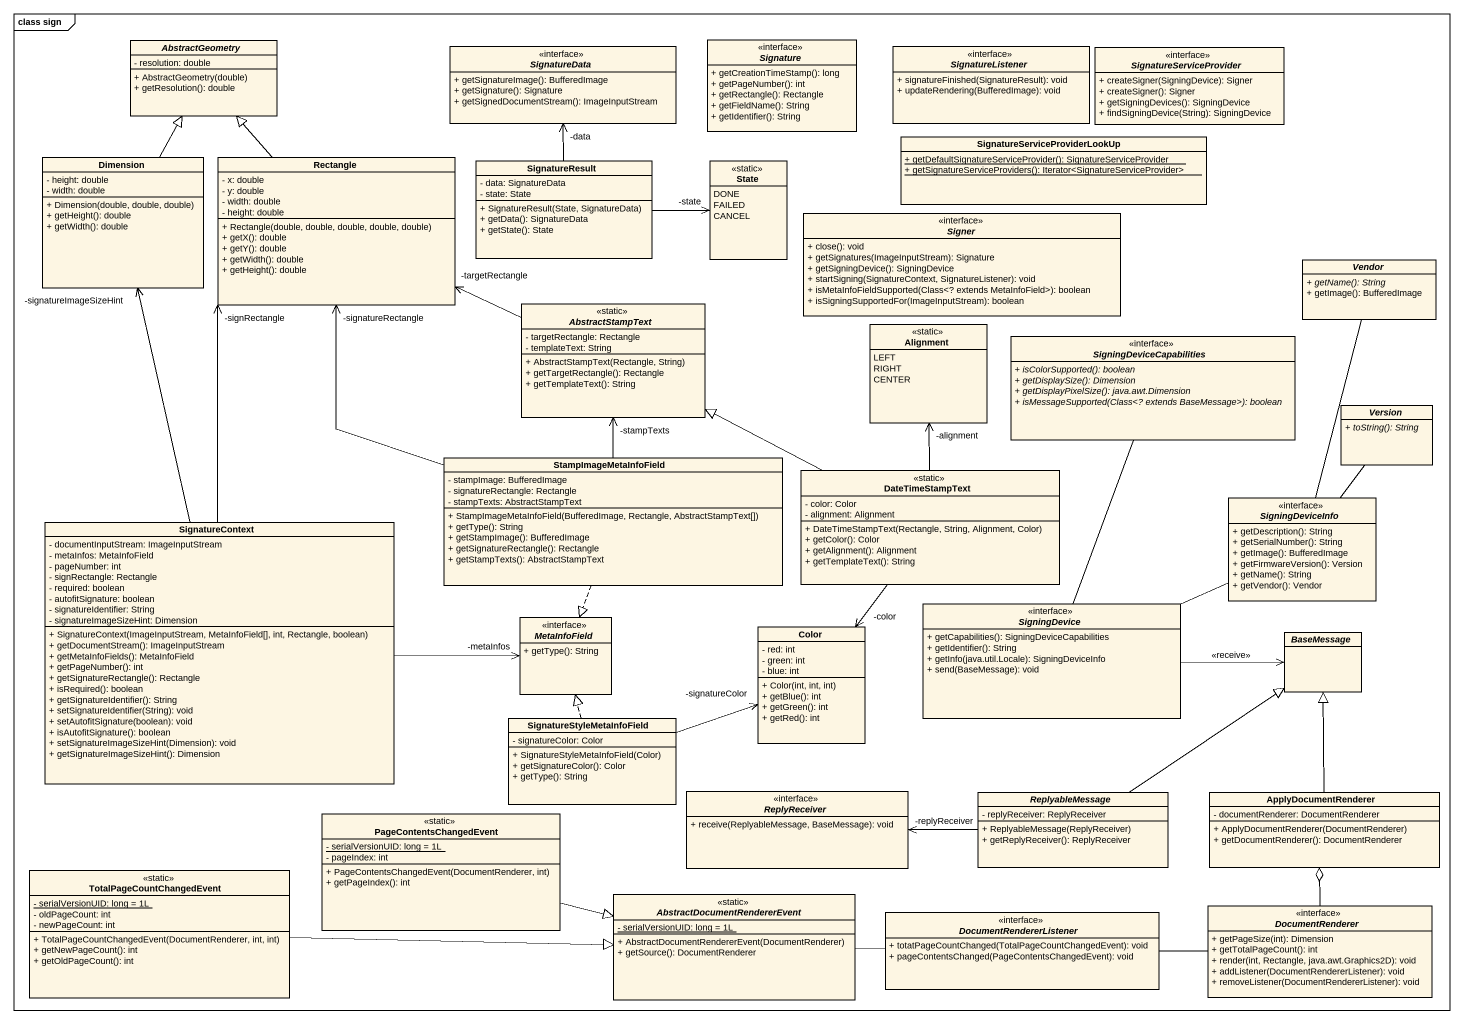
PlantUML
@startuml
mainframe class sign
hide circle
hide empty members
skinparam classAttributeIconSize 0
abstract class AbstractGeometry {
  - resolution: double
  + AbstractGeometry(double)
  + getResolution(): double
}
interface SignatureData <<interface>> {
  + getSignatureImage(): BufferedImage
  + getSignature(): Signature
  + getSignedDocumentStream(): ImageInputStream
}
interface Signature <<interface>> {
  + getCreationTimeStamp(): long
  + getPageNumber(): int
  + getRectangle(): Rectangle
  + getFieldName(): String
  + getIdentifier(): String
}
interface SignatureListener <<interface>> {
  + signatureFinished(SignatureResult): void
  + updateRendering(BufferedImage): void
}
interface SignatureServiceProvider <<interface>> {
  + createSigner(SigningDevice): Signer
  + createSigner(): Signer
  + getSigningDevices(): SigningDevice
  + findSigningDevice(String): SigningDevice
}
class Dimension {
  - height: double
  - width: double
  + Dimension(double, double, double)
  + getHeight(): double
  + getWidth(): double
}
class "Rectangle" as Rectangle_ {
  - x: double
  - y: double
  - width: double
  - height: double
  + Rectangle(double, double, double, double, double)
  + getX(): double
  + getY(): double
  + getWidth(): double
  + getHeight(): double
}
class SignatureResult {
  - data: SignatureData
  - state: State
  + SignatureResult(State, SignatureData)
  + getData(): SignatureData
  + getState(): State
}
class "State" as State_ <<static>> {
  DONE
  FAILED
  CANCEL
}
class "SignatureServiceProviderLookUp" as SignatureServiceProviderLook {
  {static} + getDefaultSignatureServiceProvider(): SignatureServiceProvider
  {static} + getSignatureServiceProviders(): Iterator<SignatureServiceProvider>
}
interface Signer <<interface>> {
  + close(): void
  + getSignatures(ImageInputStream): Signature
  + getSigningDevice(): SigningDevice
  + startSigning(SignatureContext, SignatureListener): void
  + isMetaInfoFieldSupported(Class<? extends MetaInfoField>): boolean
  + isSigningSupportedFor(ImageInputStream): boolean
}
abstract class Vendor {
  {abstract} + getName(): String
  + getImage(): BufferedImage
}
abstract class AbstractStampText <<static>> {
  - targetRectangle: Rectangle
  - templateText: String
  + AbstractStampText(Rectangle, String)
  + getTargetRectangle(): Rectangle
  + getTemplateText(): String
}
class Alignment <<static>> {
  LEFT
  RIGHT
  CENTER
}
interface SigningDeviceCapabilities <<interface>> {
  {abstract} + isColorSupported(): boolean
  {abstract} + getDisplaySize(): Dimension
  {abstract} + getDisplayPixelSize(): java.awt.Dimension
  {abstract} + isMessageSupported(Class<? extends BaseMessage>): boolean
}
abstract class Version {
  {abstract} + toString(): String
}
class StampImageMetaInfoField {
  - stampImage: BufferedImage
  - signatureRectangle: Rectangle
  - stampTexts: AbstractStampText
  + StampImageMetaInfoField(BufferedImage, Rectangle, AbstractStampText[])
  + getType(): String
  + getStampImage(): BufferedImage
  + getSignatureRectangle(): Rectangle
  + getStampTexts(): AbstractStampText
}
class DateTimeStampText <<static>> {
  - color: Color
  - alignment: Alignment
  + DateTimeStampText(Rectangle, String, Alignment, Color)
  + getColor(): Color
  + getAlignment(): Alignment
  + getTemplateText(): String
}
interface SigningDeviceInfo <<interface>> {
  + getDescription(): String
  + getSerialNumber(): String
  + getImage(): BufferedImage
  + getFirmwareVersion(): Version
  + getName(): String
  + getVendor(): Vendor
}
class SignatureContext {
  - documentInputStream: ImageInputStream
  - metaInfos: MetaInfoField
  - pageNumber: int
  - signRectangle: Rectangle
  - required: boolean
  - autofitSignature: boolean
  - signatureIdentifier: String
  - signatureImageSizeHint: Dimension
  + SignatureContext(ImageInputStream, MetaInfoField[], int, Rectangle, boolean)
  + getDocumentStream(): ImageInputStream
  + getMetaInfoFields(): MetaInfoField
  + getPageNumber(): int
  + getSignatureRectangle(): Rectangle
  + isRequired(): boolean
  + getSignatureIdentifier(): String
  + setSignatureIdentifier(String): void
  + setAutofitSignature(boolean): void
  + isAutofitSignature(): boolean
  + setSignatureImageSizeHint(Dimension): void
  + getSignatureImageSizeHint(): Dimension
}
interface MetaInfoField <<interface>> {
  + getType(): String
}
class Color {
  - red: int
  - green: int
  - blue: int
  + Color(int, int, int)
  + getBlue(): int
  + getGreen(): int
  + getRed(): int
}
interface SigningDevice <<interface>> {
  + getCapabilities(): SigningDeviceCapabilities
  + getIdentifier(): String
  + getInfo(java.util.Locale): SigningDeviceInfo
  + send(BaseMessage): void
}
abstract class BaseMessage
class SignatureStyleMetaInfoField {
  - signatureColor: Color
  + SignatureStyleMetaInfoField(Color)
  + getSignatureColor(): Color
  + getType(): String
}
interface ReplyReceiver <<interface>> {
  + receive(ReplyableMessage, BaseMessage): void
}
abstract class ReplyableMessage {
  - replyReceiver: ReplyReceiver
  + ReplyableMessage(ReplyReceiver)
  + getReplyReceiver(): ReplyReceiver
}
class ApplyDocumentRenderer {
  - documentRenderer: DocumentRenderer
  + ApplyDocumentRenderer(DocumentRenderer)
  + getDocumentRenderer(): DocumentRenderer
}
class PageContentsChangedEvent <<static>> {
  {static} - serialVersionUID: long = 1L
  - pageIndex: int
  + PageContentsChangedEvent(DocumentRenderer, int)
  + getPageIndex(): int
}
class TotalPageCountChangedEvent <<static>> {
  {static} - serialVersionUID: long = 1L
  - oldPageCount: int
  - newPageCount: int
  + TotalPageCountChangedEvent(DocumentRenderer, int, int)
  + getNewPageCount(): int
  + getOldPageCount(): int
}
abstract class "AbstractDocumentRendererEvent" as AbstractDocumentRendererEven <<static>> {
  {static} - serialVersionUID: long = 1L
  + AbstractDocumentRendererEvent(DocumentRenderer)
  + getSource(): DocumentRenderer
}
interface DocumentRenderer <<interface>> {
  + getPageSize(int): Dimension
  + getTotalPageCount(): int
  + render(int, Rectangle, java.awt.Graphics2D): void
  + addListener(DocumentRendererListener): void
  + removeListener(DocumentRendererListener): void
}
interface DocumentRendererListener <<interface>> {
  + totatPageCountChanged(TotalPageCountChangedEvent): void
  + pageContentsChanged(PageContentsChangedEvent): void
}
Dimension -up-|> AbstractGeometry
Rectangle_ -up-|> AbstractGeometry
SignatureResult -up-> "-data" SignatureData
SignatureResult -right-> "-state" State_
AbstractStampText -left-> "-targetRectangle" Rectangle_
StampImageMetaInfoField -up-> "-signatureRectangle" Rectangle_
StampImageMetaInfoField -up-> "-stampTexts" AbstractStampText
StampImageMetaInfoField ..|> MetaInfoField
DateTimeStampText -left-|> AbstractStampText
DateTimeStampText -up-> "-alignment" Alignment
DateTimeStampText --> "-color" Color
SigningDeviceInfo -up- Vendor
SigningDeviceInfo -up- Version
SignatureContext -up-> "-signatureImageSizeHint" Dimension
SignatureContext -up-> "-signRectangle" Rectangle_
SignatureContext -right-> "-metaInfos" MetaInfoField
SigningDevice -up- SigningDeviceCapabilities
SigningDevice -right- SigningDeviceInfo
SigningDevice -right-> BaseMessage : <<receive>>
SignatureStyleMetaInfoField .up.|> MetaInfoField
SignatureStyleMetaInfoField -right-> "-signatureColor" Color
ReplyableMessage -up-|> BaseMessage
ReplyableMessage -left-> "-replyReceiver" ReplyReceiver
ApplyDocumentRenderer -up-|> BaseMessage
ApplyDocumentRenderer o-- DocumentRenderer
PageContentsChangedEvent -right-|> AbstractDocumentRendererEven
TotalPageCountChangedEvent -right-|> AbstractDocumentRendererEven
DocumentRenderer -left- DocumentRendererListener
DocumentRendererListener -left- AbstractDocumentRendererEven
@enduml
